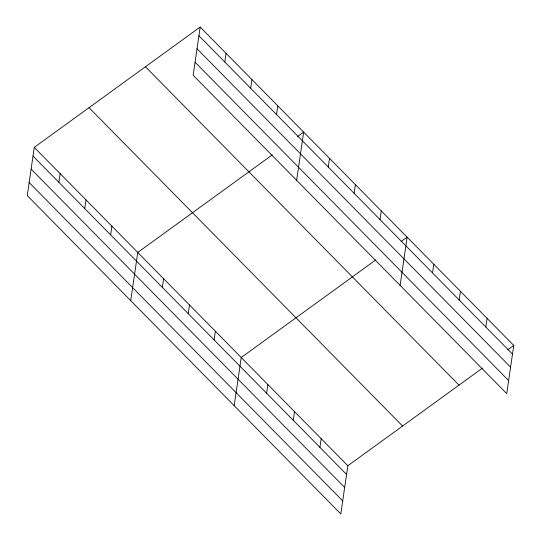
<?xml version="1.0" encoding="UTF-8"?>
<svg xmlns="http://www.w3.org/2000/svg" width="541" height="541" viewBox="0 0 541 541"><rect width="100%" height="100%" fill="white"/><g stroke="black" fill="none" stroke-linecap="round" stroke-linejoin="round"><path stroke-width="0.81" d="M200.184 27.05L193.157 75.246L506.721 393.618L513.747 345.422L200.184 27.05L34.279 147.382L27.253 195.578L340.816 513.95L347.843 465.754L482.369 368.184M58.881 182.324L60.152 173.647M84.754 208.589L86.019 199.913M110.621 234.855L111.886 226.179M130.726 300.64L137.759 252.444L272.279 154.875M162.361 287.386L163.625 278.71M224.792 61.992L226.057 53.316M188.227 313.652L189.492 304.975M250.659 88.257L251.923 79.581M214.101 339.917L215.365 331.241M276.525 114.523L277.79 105.847M234.206 405.703L241.232 357.506L375.758 259.937M296.63 180.309L303.663 132.112L297.651 136.474M266.618 393.246L267.883 384.57M328.265 167.054L329.53 158.378M293.276 420.303L294.541 411.633M354.132 193.32L355.403 184.643M319.927 447.366L321.192 438.69M380.005 219.585L381.27 210.909M400.11 285.371L407.136 237.174L401.131 241.536M432.523 272.907L433.794 264.238M459.181 299.971L460.445 291.295M485.832 327.035L487.096 318.358M507.742 349.777L513.747 345.422M198.919 35.726L512.483 354.091M197.019 48.764L510.582 367.136M195.058 62.201L508.621 380.573M145.434 66.759L459.005 385.131M89.028 107.673L402.592 426.044M34.279 147.382L347.843 465.754M33.015 156.058L346.578 474.43M31.114 169.103L344.678 487.468M29.153 182.54L342.717 500.905"/></g></svg>
